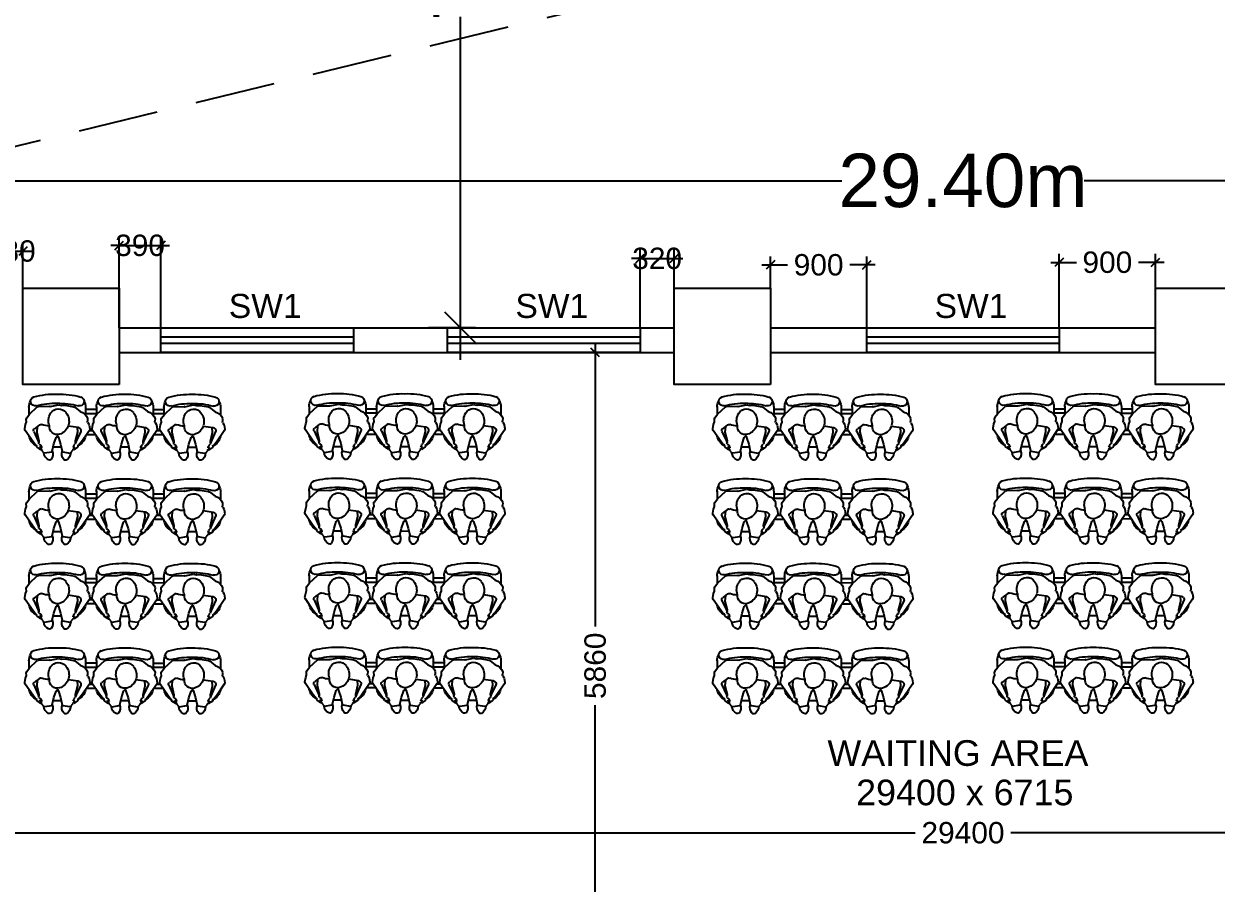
# Model space of a CAD drawing. Extents: x 7620542 to 7843793, y -6476226 to -6093835.
# Drawn here: x 7692637 to 7703786, y -6445912 to -6437876 of the extents above; entities that cross this region are included whole.
import ezdxf
from ezdxf.enums import TextEntityAlignment as Align

# ---------------------------------------------------------------- set-up
doc = ezdxf.new("R2010")
doc.units = 0
doc.header["$LTSCALE"] = 600
doc.header["$MEASUREMENT"] = 0
doc.header["$PDMODE"] = 35
doc.linetypes.add('HIDDEN2', pattern=[0.1875, 0.125, -0.0625])
doc.layers.get('0').update_dxf_attribs({"linetype": 'CONTINUOUS'})
doc.layers.get('Defpoints').update_dxf_attribs({"linetype": 'CONTINUOUS'})
for name, color, linetype in [('DIMEN', 5, 'CONTINUOUS'), ('Duct', 8, 'CONTINUOUS'), ('furniture', 33, 'CONTINUOUS'), ('Human', 8, 'CONTINUOUS'), ('joinery', 7, 'CONTINUOUS'), ('LA-column', 3, 'CONTINUOUS'), ('Room Dim', 1, 'CONTINUOUS'), ('TEXT', 6, 'CONTINUOUS'), ('Walls', 7, 'CONTINUOUS'), ('WIN', 151, 'CONTINUOUS'), ('Working Dim', 5, 'CONTINUOUS')]:
    doc.layers.add(name, color=color, linetype=linetype)
doc.styles.add('ari', font='arial.ttf')
doc.styles.add('ARIAL', font='arial.ttf')
doc.styles.get("Standard").update_dxf_attribs({"font": 'romans.shx'})
doc.dimstyles.new('int. dim', dxfattribs={"dimtxt": 450, "dimasz": 80, "dimexe": 80, "dimexo": 0, "dimgap": 70, "dimtad": 0, "dimdec": 0, "dimzin": 12, "dimdsep": 46, "dimtxsty": 'ari', "dimblk": 'OBLIQUE', "dimcen": 2, "dimdle": 80, "dimclrd": 256, "dimclre": 256, "dimclrt": 6, "dimadec": 0, "dimazin": 0, "dimtfac": 1, "dimtdec": 0, "dimtix": 1, "dimtmove": 2, "dimatfit": 3, "dimfxl": 1, "dimtolj": 1, "dimtzin": 0, "dimlwd": -1, "dimlwe": -1, "dimarcsym": 0})
doc.dimstyles.new('STANDARD$0', dxfattribs={"dimscale": 0, "dimtxt": 150, "dimasz": 125, "dimexe": 0.75, "dimexo": 1, "dimgap": 25, "dimtad": 1, "dimdec": 0, "dimdsep": 46, "dimtxsty": 'Standard', "dimblk1": 'DOT', "dimblk2": 'DOT', "dimsah": 1, "dimcen": 2.5, "dimclrd": 1, "dimclre": 1, "dimclrt": 3, "dimadec": 0, "dimazin": 0, "dimtfac": 1, "dimtdec": 0, "dimtmove": 0, "dimatfit": 3, "dimldrblk": 'DOT', "dimfxl": 1, "dimtolj": 1, "dimtzin": 0, "dimarcsym": 0})

# ---------------------------------------------------------------- blocks, each defined once
blk = doc.blocks.new('A$C6F2C55AD')
at = {"layer": 'furniture', "color": 8}
for p, q in [((-379, 896), (-303, 896)), ((0, 593), (0, 669)), ((-374, 366), (-301, 366)), ((-355, 366), (-355, 265)), ((-316, 366), (-316, 265)), ((-119, 356), (-119, 275)), ((-379, 265), (-303, 265)), ((-374, 265), (-303, 265)), ((-157, 331), (-157, 300)), ((0, -38), (0, 38)), ((-379, -265), (-301, -265)), ((-355, -265), (-355, -366)), ((-316, -265), (-316, -366)), ((-157, -300), (-157, -331)), ((-119, -275), (-119, -356)), ((-379, -366), (-303, -366)), ((-374, -366), (-303, -366)), ((0, -669), (0, -593)), ((-379, -896), (-301, -896))]:
    blk.add_line(p, q, dxfattribs=at)
for centre, radius, start, end in [((-374, 771), 125, 90, 118.9699), ((-125, 771), 125, 25.4407, 79.8153), ((236, 652), 733, 164.361, 181.6247), ((-429, 838), 43.2, 344.361, 164.361), ((236, 652), 647, 164.361, 181.8419), ((236, 610), 733, 178.3753, 195.639), ((236, 610), 647, 178.1581, 195.639), ((-429, 424), 43.2, 195.639, 15.639), ((-374, 491), 125, 241.0301, 270), ((-125, 491), 125, 280.1847, 334.5593), ((-429, 207), 43.2, 344.361, 164.361), ((-374, 140), 125, 90, 118.9699), ((-125, 140), 125, 25.4407, 79.8153), ((236, 21), 733, 164.361, 181.6247), ((236, 21), 647, 164.361, 181.8419), ((236, -21), 733, 178.3753, 195.639), ((236, -21), 647, 178.1581, 195.639), ((-429, -207), 43.2, 195.639, 15.639), ((-125, -140), 125, 280.1847, 334.5593), ((-374, -140), 125, 241.0301, 270), ((236, -610), 733, 164.361, 181.6247), ((-429, -424), 43.2, 344.361, 164.361), ((-374, -491), 125, 90, 118.9699), ((236, -610), 647, 164.361, 181.8419), ((-125, -491), 125, 25.4407, 79.8153), ((236, -652), 733, 178.3753, 195.639), ((236, -652), 647, 178.1581, 195.639), ((-429, -838), 43.2, 195.639, 15.639), ((-374, -771), 125, 241.0301, 270), ((-125, -771), 125, 280.1847, 334.5593)]:
    blk.add_arc(centre, radius, start, end, dxfattribs=at)
at = {"layer": 'Human', "color": 8}
for p, q in [((-274, 917), (-309, 892)), ((-236, 919), (-260, 921)), ((-212, 928), (-236, 919)), ((-172, 935), (-212, 928)), ((-50, 857), (-157, 931)), ((-383, 803), (-381, 703)), ((-309, 892), (-377, 818)), ((-209, 798), (-173, 844)), ((-148, 850), (-56, 808)), ((-56, 808), (-40, 802)), ((-25, 837), (-50, 857)), ((-19, 827), (-25, 837)), ((-7, 824), (-15, 825)), ((-8, 781), (4, 776)), ((-1, 787), (-5, 793)), ((5, 781), (-1, 787)), ((24, 785), (0, 820)), ((0, 792), (11, 789)), ((11, 789), (19, 779)), ((-381, 699), (-397, 621)), ((-397, 621), (-391, 593)), ((-391, 588), (-392, 559)), ((-392, 559), (-379, 478)), ((-375, 468), (-334, 417)), ((-200, 528), (-187, 436)), ((-148, 412), (-56, 454)), ((-56, 454), (-40, 459)), ((-40, 459), (-29, 462)), ((2, 482), (-10, 477)), ((-3, 469), (3, 477)), ((11, 473), (-3, 469)), ((0, 442), (24, 477)), ((4, 481), (2, 482)), ((3, 477), (4, 481)), ((19, 483), (11, 473)), ((-269, 348), (-244, 349)), ((-232, 346), (-216, 336)), ((-187, 436), (-173, 418)), ((-157, 331), (-50, 405)), ((-50, 405), (-25, 425)), ((-25, 425), (-19, 435)), ((-15, 437), (-7, 438)), ((-309, 261), (-377, 187)), ((-274, 286), (-309, 261)), ((-236, 288), (-260, 290)), ((-212, 297), (-236, 288)), ((-172, 304), (-212, 297)), ((-208, 333), (-172, 327)), ((-50, 226), (-157, 300)), ((-25, 206), (-50, 226)), ((-383, 172), (-381, 72)), ((-209, 167), (-173, 213)), ((-148, 219), (-56, 177)), ((-56, 177), (-40, 171)), ((-19, 196), (-25, 206)), ((-7, 193), (-15, 194)), ((-8, 151), (4, 145)), ((-1, 156), (-5, 162)), ((5, 150), (-1, 156)), ((24, 154), (0, 189)), ((0, 162), (11, 158)), ((11, 158), (19, 148)), ((-381, 68), (-397, -10)), ((-397, -10), (-391, -38)), ((-391, -43), (-392, -72)), ((-392, -72), (-379, -153)), ((-200, -103), (-187, -195)), ((-375, -163), (-334, -214)), ((-187, -195), (-173, -213)), ((-148, -219), (-56, -177)), ((-56, -177), (-40, -171)), ((-50, -226), (-25, -206)), ((-40, -171), (-29, -169)), ((-25, -206), (-19, -196)), ((-15, -194), (-7, -193)), ((2, -149), (-10, -154)), ((-3, -162), (3, -154)), ((11, -158), (-3, -162)), ((0, -189), (24, -154)), ((4, -150), (2, -149)), ((3, -154), (4, -150)), ((19, -148), (11, -158)), ((-269, -283), (-244, -282)), ((-212, -334), (-236, -343)), ((-232, -285), (-216, -295)), ((-172, -327), (-212, -334)), ((-208, -298), (-172, -304)), ((-157, -300), (-50, -226)), ((-50, -405), (-157, -331)), ((-309, -370), (-377, -444)), ((-274, -345), (-309, -370)), ((-236, -343), (-260, -341)), ((-209, -464), (-173, -418)), ((-148, -412), (-56, -454)), ((-25, -425), (-50, -405)), ((-19, -435), (-25, -425)), ((-7, -438), (-15, -437)), ((24, -477), (0, -442)), ((-383, -459), (-381, -559)), ((-56, -454), (-40, -459)), ((-8, -480), (4, -486)), ((-1, -475), (-5, -469)), ((5, -481), (-1, -475)), ((0, -469), (11, -473)), ((11, -473), (19, -483)), ((-381, -563), (-397, -641)), ((-397, -641), (-391, -668)), ((-391, -674), (-392, -703)), ((-392, -703), (-379, -784)), ((-200, -734), (-187, -826)), ((2, -780), (-10, -785)), ((4, -781), (2, -780)), ((19, -779), (11, -789)), ((-375, -793), (-334, -844)), ((-187, -826), (-173, -844)), ((-157, -931), (-50, -857)), ((-148, -850), (-56, -808)), ((-56, -808), (-40, -802)), ((-50, -857), (-25, -837)), ((-40, -802), (-29, -800)), ((-25, -837), (-19, -827)), ((-15, -825), (-7, -824)), ((-3, -793), (3, -785)), ((11, -789), (-3, -793)), ((0, -820), (24, -785)), ((3, -785), (4, -781)), ((-269, -914), (-244, -913)), ((-232, -916), (-216, -926)), ((-208, -929), (-172, -935))]:
    blk.add_line(p, q, dxfattribs=at)
for points in [[(-193, 818), (-141, 822), (-59, 802), (-42, 803)], [(-42, 459), (-59, 460), (-141, 440), (-187, 443)], [(-193, 188), (-141, 191), (-59, 171), (-42, 172)], [(-42, -172), (-59, -171), (-141, -191), (-187, -188)], [(-193, -443), (-141, -440), (-59, -460), (-42, -459)], [(-42, -803), (-59, -802), (-141, -822), (-187, -819)]]:
    blk.add_lwpolyline(points, dxfattribs=at)
for points in [[(24, 781), (52, 756, -0.259848), (54, 749), (43, 683, -0.302547), (37, 677), (-30, 662), (-92, 642), (-107, 628), (-92, 620), (-30, 600), (37, 585, -0.302547), (43, 578), (54, 513, -0.259848), (52, 506), (24, 481)], [(24, 150), (52, 125, -0.259848), (54, 118), (43, 52, -0.302547), (37, 46), (-30, 31), (-92, 11), (-107, -3), (-92, -11), (-30, -31), (37, -46, -0.302547), (43, -52), (54, -118, -0.259848), (52, -125), (24, -150)], [(24, -481), (52, -506, -0.259848), (54, -513), (43, -578, -0.302547), (37, -585), (-30, -600), (-92, -620), (-107, -633), (-92, -642), (-30, -662), (37, -677, -0.302547), (43, -683), (54, -749, -0.259848), (52, -756), (24, -781)]]:
    blk.add_lwpolyline(points, format="xyb", dxfattribs=at)
for points in [[(115, 689, 0.28165), (118, 712, 0.281432), (52, 756, -0.259848), (54, 749), (43, 683, -0.302547), (37, 677, 0.254294)], [(115, 58, 0.28165), (118, 81, 0.281432), (52, 125, -0.259848), (54, 118), (43, 52, -0.302547), (37, 46, 0.254294)], [(115, -573, 0.28165), (118, -550, 0.281432), (52, -506, -0.259848), (54, -513), (43, -578, -0.302547), (37, -585, 0.254294)]]:
    blk.add_lwpolyline(points, format="xyb", close=True, dxfattribs=at)
for centre, radius, start, end in [((-262, 900), 20.7, 84.2936, 126.1379), ((-168, 914), 20.7, 55.2478, 99.1519), ((-362, 803), 20.7, 137.3161, 180.8191), ((-193, 785), 20.7, 142.3991, 201.4261), ((-157, 832), 20.7, 65.5125, 142.3991), ((-37, 793), 10.2, 45.435, 108.1784), ((-5, 806), 24.7, 193.9888, 263.5389), ((-15, 829), 4.56, 211.6328, 266.4385), ((-8, 814), 9.9, 34.2468, 86.4385), ((-3, 788), 5.09, 52.4637, 108.4149), ((3, 779), 2.67, 329.2946, 45.0334), ((20, 783), 4.98, 288.5809, 18.6143), ((-402, 703), 20.7, 348.8982, 0.8191), ((-269, 619), 89.1, 123.3122, 231.3111), ((-250, 591), 122, 67.1497, 123.3122), ((-409, 700), 211, 1.1807, 21.4261), ((-192, 631), 73.9, 343.9718, 98.0509), ((0, 781), 6.05, 308.4181, 329.2946), ((21, 780), 2.15, 218.553, 288.5809), ((-411, 589), 20.7, 357.1355, 11.8973), ((-240, 645), 124, 285.5429, 343.9718), ((62, 513), 75.9, 47.3296, 108.8978), ((98, 552), 22.8, 344.3632, 47.2828), ((-358, 481), 20.7, 189.3001, 218.6806), ((-242, 652), 131, 231.3111, 285.5429), ((-7, 453), 24.1, 96.9092, 158.3871), ((21, 481), 2.15, 71.4191, 141.447), ((20, 479), 4.98, 341.3857, 71.4191), ((49, 588), 82.7, 271.2733, 329.4641), ((-238, 442), 99.4, 194.4561, 251.4627), ((-243, 329), 20.7, 58.0246, 92.8591), ((-205, 354), 20.7, 238.0246, 260.8481), ((-157, 430), 20.7, 217.6009, 294.4875), ((-15, 432), 4.56, 93.5615, 148.3672), ((-8, 447), 9.9, 273.5615, 325.7532), ((-262, 270), 20.7, 84.2936, 126.1379), ((-168, 348), 20.7, 260.8481, 304.7522), ((-168, 283), 20.7, 55.2478, 99.1519), ((-362, 173), 20.7, 137.3161, 180.8191), ((-193, 154), 20.7, 142.3991, 201.4261), ((-409, 69), 211, 1.1807, 21.4261), ((-157, 201), 20.7, 65.5125, 142.3991), ((-37, 162), 10.2, 45.435, 108.1784), ((-5, 175), 24.7, 193.9888, 263.5389), ((-15, 198), 4.56, 211.6328, 266.4385), ((-8, 184), 9.9, 34.2468, 86.4385), ((-3, 157), 5.09, 52.4637, 108.4149), ((0, 150), 6.05, 308.4181, 329.2946), ((3, 148), 2.67, 329.2946, 45.0334), ((21, 149), 2.15, 218.553, 288.5809), ((20, 152), 4.98, 288.5809, 18.6143), ((-402, 72), 20.7, 348.8982, 0.8191), ((-269, -12), 89.1, 123.3122, 231.3111), ((-250, -40), 122, 67.1497, 123.3122), ((-192, 0), 73.9, 343.9718, 98.0509), ((-411, -42), 20.7, 357.1355, 11.8973), ((-242, 21), 131, 231.3111, 285.5429), ((-240, 14), 124, 285.5429, 343.9718), ((62, -118), 75.9, 47.3296, 108.8978), ((49, -43), 82.7, 271.2733, 329.4641), ((98, -79), 22.8, 344.3632, 47.2828), ((-358, -150), 20.7, 189.3001, 218.6806), ((-238, -189), 99.4, 194.4561, 251.4627), ((-157, -201), 20.7, 217.6009, 294.4875), ((-7, -178), 24.1, 96.9092, 158.3871), ((-15, -198), 4.56, 93.5615, 148.3672), ((-8, -184), 9.9, 273.5615, 325.7532), ((21, -149), 2.15, 71.4191, 141.447), ((20, -152), 4.98, 341.3857, 71.4191), ((-243, -302), 20.7, 58.0246, 92.8591), ((-205, -277), 20.7, 238.0246, 260.8481), ((-168, -283), 20.7, 260.8481, 304.7522), ((-168, -348), 20.7, 55.2478, 99.1519), ((-362, -458), 20.7, 137.3161, 180.8191), ((-262, -361), 20.7, 84.2936, 126.1379), ((-157, -430), 20.7, 65.5125, 142.3991), ((-15, -432), 4.56, 211.6328, 266.4385), ((-8, -447), 9.9, 34.2468, 86.4385), ((-250, -671), 122, 67.1497, 123.3122), ((-193, -477), 20.7, 142.3991, 201.4261), ((-409, -562), 211, 1.1807, 21.4261), ((-192, -631), 73.9, 343.9718, 98.0509), ((-37, -469), 10.2, 45.435, 108.1784), ((-5, -456), 24.7, 193.9888, 263.5389), ((-3, -473), 5.09, 52.4637, 108.4149), ((0, -481), 6.05, 308.4181, 329.2946), ((3, -483), 2.67, 329.2946, 45.0334), ((21, -481), 2.15, 218.553, 288.5809), ((20, -479), 4.98, 288.5809, 18.6143), ((-411, -673), 20.7, 357.1355, 11.8973), ((-402, -559), 20.7, 348.8982, 0.8191), ((-269, -643), 89.1, 123.3122, 231.3111), ((-240, -617), 124, 285.5429, 343.9718), ((-242, -610), 131, 231.3111, 285.5429), ((21, -780), 2.15, 71.4191, 141.447), ((20, -783), 4.98, 341.3857, 71.4191), ((62, -749), 75.9, 47.3296, 108.8978), ((49, -674), 82.7, 271.2733, 329.4641), ((98, -710), 22.8, 344.3632, 47.2828), ((-358, -781), 20.7, 189.3001, 218.6806), ((-238, -820), 99.4, 194.4561, 251.4627), ((-157, -832), 20.7, 217.6009, 294.4875), ((-7, -809), 24.1, 96.9092, 158.3871), ((-15, -829), 4.56, 93.5615, 148.3672), ((-8, -814), 9.9, 273.5615, 325.7532), ((-243, -933), 20.7, 58.0246, 92.8591), ((-205, -908), 20.7, 238.0246, 260.8481), ((-168, -914), 20.7, 260.8481, 304.7522)]:
    blk.add_arc(centre, radius, start, end, dxfattribs=at)
blk = doc.blocks.new('_Oblique')
at = {"color": 0, "linetype": 'ByBlock', "lineweight": -2}
blk.add_line((-0.5, -0.5), (0.5, 0.5), dxfattribs=at)
blk = doc.blocks.new('*D415')
at = {"layer": 'Defpoints', "color": 0, "transparency": 16777216}
for p in [(7697980, -6440949), (7698268, -6440949, 5), (7698268, -6446809, 14)]:
    blk.add_point(p, dxfattribs=at)
at = {"layer": 'Working Dim', "transparency": 16777216}
for p, q in [((7697980, -6440869), (7697980, -6443511)), ((7698268, -6440949), (7697900, -6440949)), ((7697980, -6446889), (7697980, -6444247)), ((7698268, -6446809), (7697900, -6446809))]:
    blk.add_line(p, q, dxfattribs=at)
at = {"layer": 'Working Dim', "transparency": 16777216, "xscale": 80, "yscale": 80, "zscale": 80}
for p, rotation in [((7697980, -6440949), 90), ((7697980, -6446809), 270)]:
    blk.add_blockref('_Oblique', p, dxfattribs=dict(at, rotation=rotation))
at = {"layer": 'Working Dim', "color": 6, "transparency": 16777216, "insert": (7697980, -6443879), "char_height": 200, "attachment_point": 5, "rotation": 90, "style": 'ari'}
blk.add_mtext('\\A1;5860', dxfattribs=at)
blk = doc.blocks.new('*D416')
at = {"layer": 'Defpoints', "color": 0, "transparency": 16777216}
for p in [(7686719, -6443626, 5), (7716119, -6443626, 5), (7716119, -6445441)]:
    blk.add_point(p, dxfattribs=at)
at = {"layer": 'Working Dim', "transparency": 16777216}
for p, q in [((7686719, -6443626), (7686719, -6445521)), ((7716119, -6443626), (7716119, -6445521)), ((7686639, -6445441), (7700971, -6445441)), ((7716199, -6445441), (7701867, -6445441))]:
    blk.add_line(p, q, dxfattribs=at)
at = {"layer": 'Working Dim', "transparency": 16777216, "xscale": 80, "yscale": 80, "zscale": 80, "rotation": 180}
blk.add_blockref('_Oblique', (7686719, -6445441), dxfattribs=at)
at = {"layer": 'Working Dim', "transparency": 16777216, "xscale": 80, "yscale": 80, "zscale": 80}
blk.add_blockref('_Oblique', (7716119, -6445441), dxfattribs=at)
at = {"layer": 'Working Dim', "color": 6, "transparency": 16777216, "insert": (7701419, -6445441), "char_height": 200, "attachment_point": 5, "style": 'ari'}
blk.add_mtext('\\A1;29400', dxfattribs=at)
blk = doc.blocks.new('*D849')
at = {"layer": 'Defpoints', "color": 0, "transparency": 16777216}
for p in [(7716119, -6439343), (7686719, -6439488, 5), (7716119, -6439488, 5)]:
    blk.add_point(p, dxfattribs=at)
at = {"layer": 'DIMEN', "color": 8, "transparency": 16777216}
for p, q in [((7686719, -6439488), (7686719, -6439043)), ((7716119, -6439488), (7716119, -6439043)), ((7686419, -6439343), (7700286, -6439343)), ((7716419, -6439343), (7702552, -6439343))]:
    blk.add_line(p, q, dxfattribs=at)
at = {"layer": 'DIMEN', "color": 8, "transparency": 16777216, "xscale": 300, "yscale": 300, "zscale": 300, "rotation": 180}
blk.add_blockref('_Oblique', (7686719, -6439343), dxfattribs=at)
at = {"layer": 'DIMEN', "color": 8, "transparency": 16777216, "xscale": 300, "yscale": 300, "zscale": 300}
blk.add_blockref('_Oblique', (7716119, -6439343), dxfattribs=at)
at = {"layer": 'DIMEN', "color": 7, "transparency": 16777216, "insert": (7701419, -6439343), "char_height": 500, "attachment_point": 5, "style": 'ari'}
blk.add_mtext('\\A1;29.40m', dxfattribs=at)
blk = doc.blocks.new('*D850')
at = {"layer": 'Defpoints', "color": 0, "transparency": 16777216}
for p in [(7696720, -6433034), (7696862, -6433034, 5), (7696862, -6440719, 5)]:
    blk.add_point(p, dxfattribs=at)
at = {"layer": 'DIMEN', "color": 8, "transparency": 16777216}
for p, q in [((7696720, -6432734), (7696720, -6435944)), ((7696862, -6433034), (7696420, -6433034)), ((7696720, -6441019), (7696720, -6437809)), ((7696862, -6440719), (7696420, -6440719))]:
    blk.add_line(p, q, dxfattribs=at)
at = {"layer": 'DIMEN', "color": 8, "transparency": 16777216, "xscale": 300, "yscale": 300, "zscale": 300}
for p, rotation in [((7696720, -6433034), 90), ((7696720, -6440719), 270)]:
    blk.add_blockref('_Oblique', p, dxfattribs=dict(at, rotation=rotation))
at = {"layer": 'DIMEN', "color": 7, "transparency": 16777216, "insert": (7696720, -6436876), "char_height": 500, "attachment_point": 5, "rotation": 90, "style": 'ari'}
blk.add_mtext('\\A1;7.68m', dxfattribs=at)
blk = doc.blocks.new('*D1179')
at = {"layer": 'Defpoints', "color": 0, "transparency": 16777216}
for p in [(7692629, -6440001), (7692399, -6440719), (7692629, -6440719, 7)]:
    blk.add_point(p, dxfattribs=at)
at = {"layer": 'Working Dim', "transparency": 16777216}
for p, q in [((7692399, -6440719), (7692399, -6439921)), ((7692629, -6440719), (7692629, -6439921)), ((7692399, -6440001), (7692319, -6440001)), ((7692399, -6440001), (7692629, -6440001)), ((7692629, -6440001), (7692709, -6440001))]:
    blk.add_line(p, q, dxfattribs=at)
at = {"layer": 'Working Dim', "transparency": 16777216, "xscale": 80, "yscale": 80, "zscale": 80}
blk.add_blockref('_Oblique', (7692399, -6440001), dxfattribs=at)
at = {"layer": 'Working Dim', "transparency": 16777216, "xscale": 80, "yscale": 80, "zscale": 80, "rotation": 180}
blk.add_blockref('_Oblique', (7692629, -6440001), dxfattribs=at)
at = {"layer": 'Working Dim', "color": 6, "transparency": 16777216, "insert": (7692514, -6440001), "char_height": 200, "attachment_point": 5, "style": 'ari'}
blk.add_mtext('\\A1;230', dxfattribs=at)
blk = doc.blocks.new('*D1180')
at = {"layer": 'Defpoints', "color": 0, "transparency": 16777216}
for p in [(7693919, -6439948), (7693529, -6440719), (7693919, -6440719)]:
    blk.add_point(p, dxfattribs=at)
at = {"layer": 'Working Dim', "transparency": 16777216}
for p, q in [((7693529, -6440719), (7693529, -6439868)), ((7693919, -6440719), (7693919, -6439868)), ((7693529, -6439948), (7693449, -6439948)), ((7693529, -6439948), (7693919, -6439948)), ((7693919, -6439948), (7693999, -6439948))]:
    blk.add_line(p, q, dxfattribs=at)
at = {"layer": 'Working Dim', "transparency": 16777216, "xscale": 80, "yscale": 80, "zscale": 80}
blk.add_blockref('_Oblique', (7693529, -6439948), dxfattribs=at)
at = {"layer": 'Working Dim', "transparency": 16777216, "xscale": 80, "yscale": 80, "zscale": 80, "rotation": 180}
blk.add_blockref('_Oblique', (7693919, -6439948), dxfattribs=at)
at = {"layer": 'Working Dim', "color": 6, "transparency": 16777216, "insert": (7693724, -6439948), "char_height": 200, "attachment_point": 5, "style": 'ari'}
blk.add_mtext('\\A1;390', dxfattribs=at)
blk = doc.blocks.new('*D1181')
at = {"layer": 'Defpoints', "color": 0, "transparency": 16777216}
for p in [(7698719, -6440070), (7698399, -6440719), (7698719, -6440719, 15)]:
    blk.add_point(p, dxfattribs=at)
at = {"layer": 'Working Dim', "transparency": 16777216}
for p, q in [((7698399, -6440719), (7698399, -6439990)), ((7698719, -6440719), (7698719, -6439990)), ((7698399, -6440070), (7698319, -6440070)), ((7698399, -6440070), (7698719, -6440070)), ((7698719, -6440070), (7698799, -6440070))]:
    blk.add_line(p, q, dxfattribs=at)
at = {"layer": 'Working Dim', "transparency": 16777216, "xscale": 80, "yscale": 80, "zscale": 80}
blk.add_blockref('_Oblique', (7698399, -6440070), dxfattribs=at)
at = {"layer": 'Working Dim', "transparency": 16777216, "xscale": 80, "yscale": 80, "zscale": 80, "rotation": 180}
blk.add_blockref('_Oblique', (7698719, -6440070), dxfattribs=at)
at = {"layer": 'Working Dim', "color": 6, "transparency": 16777216, "insert": (7698559, -6440070), "char_height": 200, "attachment_point": 5, "style": 'ari'}
blk.add_mtext('\\A1;320', dxfattribs=at)
blk = doc.blocks.new('*D1182')
at = {"layer": 'Defpoints', "color": 0, "transparency": 16777216}
for p in [(7700519, -6440130), (7699619, -6440349, 15), (7700519, -6440719)]:
    blk.add_point(p, dxfattribs=at)
at = {"layer": 'Working Dim', "transparency": 16777216}
for p, q in [((7699619, -6440349), (7699619, -6440050)), ((7700519, -6440719), (7700519, -6440050)), ((7699539, -6440130), (7699779, -6440130)), ((7700599, -6440130), (7700360, -6440130))]:
    blk.add_line(p, q, dxfattribs=at)
at = {"layer": 'Working Dim', "transparency": 16777216, "xscale": 80, "yscale": 80, "zscale": 80, "rotation": 180}
blk.add_blockref('_Oblique', (7699619, -6440130), dxfattribs=at)
at = {"layer": 'Working Dim', "transparency": 16777216, "xscale": 80, "yscale": 80, "zscale": 80}
blk.add_blockref('_Oblique', (7700519, -6440130), dxfattribs=at)
at = {"layer": 'Working Dim', "color": 6, "transparency": 16777216, "insert": (7700069, -6440130), "char_height": 200, "attachment_point": 5, "style": 'ari'}
blk.add_mtext('\\A1;900', dxfattribs=at)
blk = doc.blocks.new('*D1183')
at = {"layer": 'Defpoints', "color": 0, "transparency": 16777216}
for p in [(7702319, -6440106), (7702319, -6440719), (7703219, -6440719)]:
    blk.add_point(p, dxfattribs=at)
at = {"layer": 'Working Dim', "transparency": 16777216}
for p, q in [((7702319, -6440719), (7702319, -6440026)), ((7703219, -6440719), (7703219, -6440026)), ((7702239, -6440106), (7702479, -6440106)), ((7703299, -6440106), (7703060, -6440106))]:
    blk.add_line(p, q, dxfattribs=at)
at = {"layer": 'Working Dim', "transparency": 16777216, "xscale": 80, "yscale": 80, "zscale": 80, "rotation": 180}
blk.add_blockref('_Oblique', (7702319, -6440106), dxfattribs=at)
at = {"layer": 'Working Dim', "transparency": 16777216, "xscale": 80, "yscale": 80, "zscale": 80}
blk.add_blockref('_Oblique', (7703219, -6440106), dxfattribs=at)
at = {"layer": 'Working Dim', "color": 6, "transparency": 16777216, "insert": (7702769, -6440106), "char_height": 200, "attachment_point": 5, "style": 'ari'}
blk.add_mtext('\\A1;900', dxfattribs=at)

msp = doc.modelspace()

# ---------------------------------------------------------------- linework, layer by layer
at = {"layer": 'Duct', "color": 8, "linetype": 'HIDDEN2', "ltscale": 10}
for p, q in [((7715749.144, -6433403.854, -14.83), (7687089.144, -6440348.875, -14.83)), ((7693528.935, -6440718.81, -14.83), (7698718.973, -6440718.817, -14.83)), ((7699618.973, -6440718.818, -14.83), (7703219.053, -6440718.823, -14.83))]:
    msp.add_line(p, q, dxfattribs=at)
at = {"layer": 'LA-column', "color": 2, "flags": 128}
for points, elevation in [([(7693528.935, -6441248.875), (7692628.935, -6441248.875), (7692628.935, -6440348.875), (7693528.935, -6440348.875)], -13.307), ([(7699618.973, -6441248.875), (7698718.973, -6441248.875), (7698718.973, -6440348.875), (7699618.973, -6440348.875)], -5.339), ([(7704119.146, -6441248.875), (7703219.146, -6441248.875), (7703219.146, -6440348.875), (7704119.146, -6440348.875)], 4.007)]:
    msp.add_lwpolyline(points, close=True, dxfattribs=dict(at, elevation=elevation))
at = {"layer": 'Walls'}
for p, q in [((7693528.935, -6440718.746, -14.83), (7698718.973, -6440718.739, -14.83)), ((7699618.973, -6440718.738, -14.83), (7703219.053, -6440718.733, -14.83)), ((7693528.935, -6440948.746, -14.83), (7698718.973, -6440948.739, -14.83)), ((7699618.973, -6440948.738, -14.83), (7703219.053, -6440948.733, -14.83))]:
    msp.add_line(p, q, dxfattribs=at)
at = {"layer": 'WIN', "linetype": 'Continuous'}
for points, elevation in [([(7693919.078, -6440718.69), (7695719.078, -6440718.69), (7695719.078, -6440948.69), (7693919.078, -6440948.69)], -20.153), ([(7696599.311, -6440718.619), (7698399.311, -6440718.619), (7698399.311, -6440948.62), (7696599.311, -6440948.62)], -20.153), ([(7700519.147, -6440718.735), (7702319.147, -6440718.735), (7702319.147, -6440948.735), (7700519.147, -6440948.735)], -14.83), ([(7693919.078, -6440801.474), (7695719.078, -6440801.474), (7695719.078, -6440865.907), (7693919.078, -6440865.907)], -20.153), ([(7696599.311, -6440801.403), (7698399.311, -6440801.403), (7698399.311, -6440865.836), (7696599.311, -6440865.836)], -20.153), ([(7700519.147, -6440801.519), (7702319.147, -6440801.519), (7702319.147, -6440865.952), (7700519.147, -6440865.952)], -14.83)]:
    msp.add_lwpolyline(points, close=True, dxfattribs=dict(at, elevation=elevation))

# ---------------------------------------------------------------- block references
at = {"layer": 'furniture', "ltscale": 0.75, "xscale": -1, "rotation": 89.90778514928986}
for p in [(7693580.243, -6441835.686, -14.83), (7696200.218, -6441830.72, -14.83), (7700014.959, -6441835.686, -14.83), (7702634.933, -6441830.72, -14.83), (7693580.243, -6442626.342, -14.83), (7696200.218, -6442621.376, -14.83), (7700014.959, -6442626.342, -14.83), (7702634.933, -6442621.376, -14.83), (7693580.243, -6443416.997, -14.83), (7696200.218, -6443412.032, -14.83), (7700014.959, -6443416.997, -14.83), (7702634.933, -6443412.032, -14.83), (7693580.243, -6444207.653, -14.83), (7696200.218, -6444202.688, -14.83), (7700014.959, -6444207.653, -14.83), (7702634.933, -6444202.688, -14.83)]:
    msp.add_blockref('A$C6F2C55AD', p, dxfattribs=at)

# ---------------------------------------------------------------- texts
at = {"layer": 'joinery', "style": 'ari'}
for p in [(7694894.197, -6440625.8, -20.153), (7697574.431, -6440625.729, -20.153), (7701494.267, -6440625.844, -14.83)]:
    msp.add_text('SW1', height=225, dxfattribs=at).set_placement(p, align=Align.CENTER)
at = {"layer": 'Room Dim', "style": 'ARIAL'}
msp.add_text('29400 x 6715', height=240, dxfattribs=at).set_placement((7701435.837, -6445183.205, -14.83), align=Align.CENTER)
at = {"layer": 'TEXT', "color": 7, "style": 'ARIAL'}
msp.add_text('WAITING AREA', height=240, dxfattribs=at).set_placement((7701371.474, -6444814.582, -14.83), align=Align.CENTER)

# ---------------------------------------------------------------- dimensions: what is measured, and where the dimension line sits
at = {"layer": 'DIMEN'}
dim = msp.add_linear_dim(base=(7696720.346, -6433033.841, -14.83), p1=(7696862.457, -6440718.815, -9.699), p2=(7696862.447, -6433033.841, -9.508), angle=90, dimstyle='STANDARD$0', override={"dimscale": 1, "dimtxt": 500, "dimasz": 300, "dimexe": 300, "dimexo": 0, "dimgap": 1, "dimtad": 0, "dimdec": 2, "dimlfac": 0.001, "dimzin": 0, "dimpost": 'm', "dimtxsty": 'ari', "dimblk1": 'Oblique', "dimblk2": 'Oblique', "dimcen": 0, "dimdle": 300, "dimclrd": 8, "dimclre": 8, "dimclrt": 7, "dimadec": 2, "dimtdec": 2, "dimtmove": 2, "dimfxl": 0.75, "dimfrac": 1, "dimlwd": 65535, "dimlwe": 65535}, dxfattribs=at)
dim.commit()
dim.dimension.update_dxf_attribs({"geometry": '*D850', "text_midpoint": (7696720.346, -6436876.328, -14.83)})
dim = msp.add_linear_dim(base=(7716119.144, -6439343.141, -14.83), p1=(7686719.054, -6439487.549, -9.699), p2=(7716119.144, -6439487.549, -9.699), dimstyle='STANDARD$0', override={"dimscale": 1, "dimtxt": 500, "dimasz": 300, "dimexe": 300, "dimexo": 0, "dimgap": 1, "dimtad": 0, "dimdec": 2, "dimlfac": 0.001, "dimzin": 0, "dimpost": 'm', "dimtxsty": 'ari', "dimblk1": 'Oblique', "dimblk2": 'Oblique', "dimcen": 0, "dimdle": 300, "dimclrd": 8, "dimclre": 8, "dimclrt": 7, "dimadec": 2, "dimtdec": 2, "dimtmove": 2, "dimfxl": 0.75, "dimfrac": 1, "dimlwd": 65535, "dimlwe": 65535}, dxfattribs=at)
dim.commit()
dim.dimension.update_dxf_attribs({"geometry": '*D849', "text_midpoint": (7701419.099, -6439343.141, -14.83)})
at = {"layer": 'Working Dim'}
for base, p1, p2, override, picture, middle in [((7693919.078, -6439948.034, -20.153), (7693528.997, -6440718.69, -20.153), (7693919.078, -6440718.69, -20.153), {"dimtxt": 200, "dimarcsym": 1}, '*D1180', (7693724.038, -6439948.034, -20.153)), ((7692628.997, -6440001.153, -20.153), (7692398.981, -6440718.69, -20.153), (7692628.997, -6440718.69, -13.498), {"dimtxt": 200, "dimarcsym": 1}, '*D1179', (7692513.989, -6440001.153, -20.153)), ((7698719.035, -6440069.639, -20.153), (7698399.311, -6440718.619, -20.153), (7698719.035, -6440718.618, -5.53), {"dimtxt": 200, "dimarcsym": 1}, '*D1181', (7698559.173, -6440069.639, -20.153)), ((7700519.209, -6440130.439, -20.153), (7699619.035, -6440348.754, -5.53), (7700519.209, -6440718.614, -20.153), {"dimtxt": 200, "dimarcsym": 1}, '*D1182', (7700069.122, -6440130.439, -20.153)), ((7702319.209, -6440106.294, -20.153), (7703219.115, -6440718.612, -20.153), (7702319.209, -6440718.612, -20.153), {"dimtxt": 200, "dimarcsym": 1}, '*D1183', (7702769.162, -6440106.294, -20.153)), ((7716119.054, -6445441.466, -14.83), (7686719.054, -6443626.002, -9.699), (7716119.054, -6443626.002, -9.699), {"dimtxt": 200}, '*D416', (7701419.054, -6445441.466, -14.83))]:
    dim = msp.add_linear_dim(base=base, p1=p1, p2=p2, dimstyle='int. dim', override=override, dxfattribs=at)
    dim.commit()
    dim.dimension.update_dxf_attribs({"geometry": picture, "text_midpoint": middle})
dim = msp.add_linear_dim(base=(7697979.896, -6440948.739, -14.83), p1=(7698267.907, -6446808.92, -0.649), p2=(7698267.899, -6440948.739, -9.508), angle=90, dimstyle='int. dim', override={"dimtxt": 200}, dxfattribs=at)
dim.commit()
dim.dimension.update_dxf_attribs({"geometry": '*D415', "text_midpoint": (7697979.896, -6443878.83, -14.83)})

doc.saveas('drawing.dxf')
